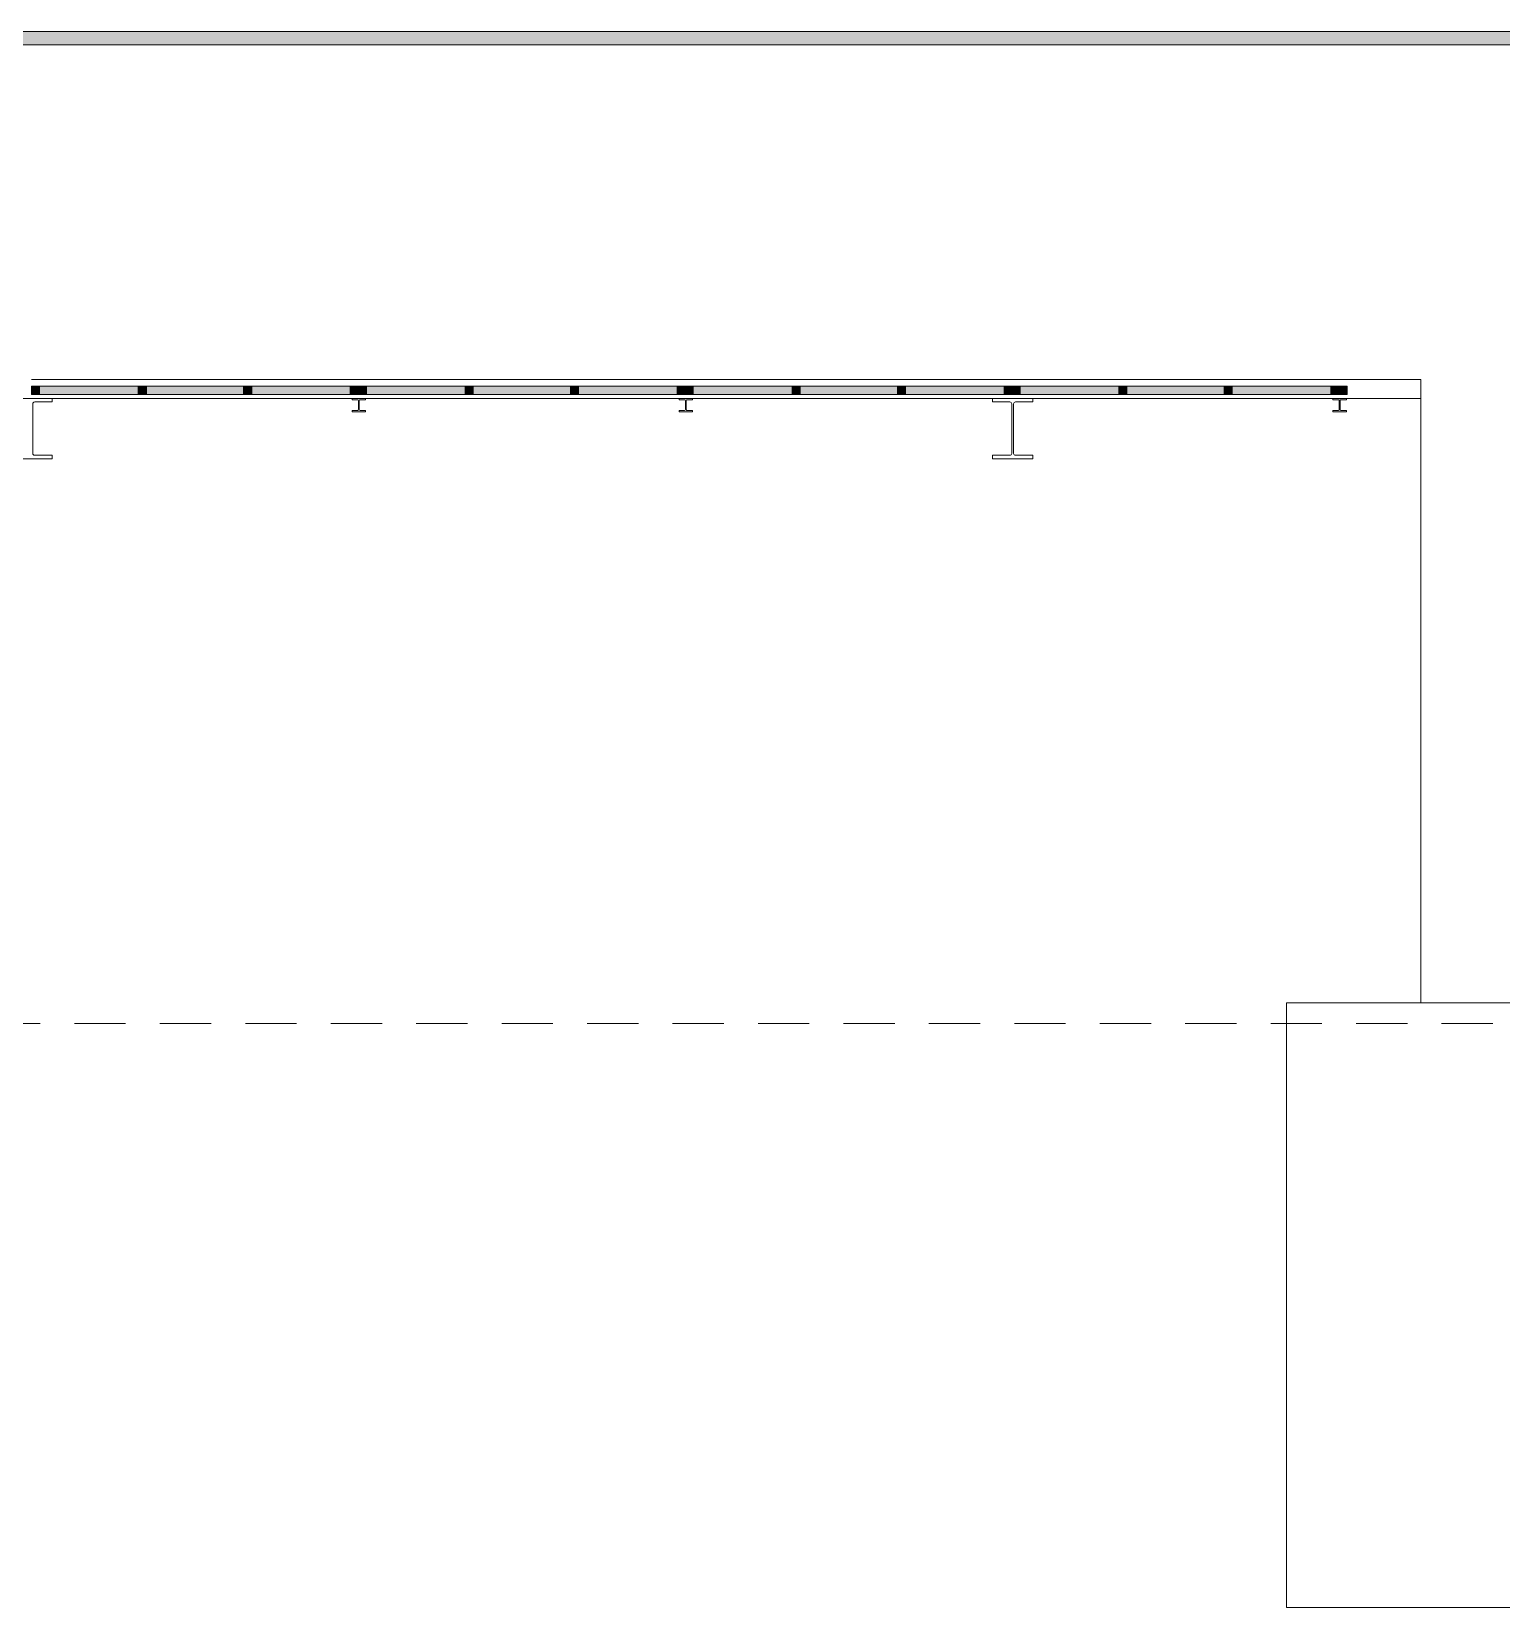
# Model space of a CAD drawing. Header units: inches. Extents: x 57357 to 155319, y 32663 to 109116.
# Drawn here: x 86844 to 97785, y 89058 to 100789 of the extents above; entities that cross this region are included whole.
import ezdxf

# ---------------------------------------------------------------- set-up
doc = ezdxf.new("R2010")
doc.units = ezdxf.units.IN
doc.header["$LTSCALE"] = 300
doc.header["$MEASUREMENT"] = 0
doc.linetypes.add('Strichlinie__lang', pattern=[2.12, 1.27, -0.85])
doc.linetypes.add('Wipeout_Contour', pattern=[1.01, 0.01, -1])
doc.layers.add('Grundebene', color=7, linetype='Continuous')

# ---------------------------------------------------------------- blocks, each defined once
blk = doc.blocks.new('Color_Area-4B5')
at = {"layer": 'Grundebene', "true_color": 0xffffff, "transparency": 33554687}
blk.add_hatch(color=7, dxfattribs=at).paths.add_polyline_path([(86844, 98088), (86844, 98148), (86904, 98148), (86904, 98088)], flags=0)
at = {"layer": 'Grundebene', "color": 18, "linetype": 'Wipeout_Contour', "lineweight": 13, "true_color": 0x000000}
for p, q in [((86844, 98088), (86844, 98148)), ((86844, 98148), (86904, 98148)), ((86904, 98088), (86844, 98088)), ((86904, 98148), (86904, 98088))]:
    blk.add_line(p, q, dxfattribs=at)
blk = doc.blocks.new('Color_Area-4BB')
at = {"layer": 'Grundebene', "true_color": 0xffffff, "transparency": 33554687}
blk.add_hatch(color=7, dxfattribs=at).paths.add_polyline_path([(89277, 98148), (89277, 98088), (89217, 98088), (89217, 98148)], flags=0)
at = {"layer": 'Grundebene', "color": 18, "linetype": 'Wipeout_Contour', "lineweight": 13, "true_color": 0x000000}
for p, q in [((89217, 98088), (89217, 98148)), ((89217, 98148), (89277, 98148)), ((89277, 98088), (89217, 98088)), ((89277, 98148), (89277, 98088))]:
    blk.add_line(p, q, dxfattribs=at)
blk = doc.blocks.new('Color_Area-4C1')
at = {"layer": 'Grundebene', "true_color": 0xffffff, "transparency": 33554687}
blk.add_hatch(color=7, dxfattribs=at).paths.add_polyline_path([(87639, 98088), (86904, 98088), (86904, 98148), (87639, 98148)], flags=0)
at = {"layer": 'Grundebene', "color": 18, "linetype": 'Wipeout_Contour', "lineweight": 13, "true_color": 0x000000}
for p, q in [((86904, 98088), (86904, 98148)), ((86904, 98148), (87639, 98148)), ((87639, 98088), (86904, 98088)), ((87639, 98148), (87639, 98088))]:
    blk.add_line(p, q, dxfattribs=at)
blk = doc.blocks.new('Color_Area-4C7')
at = {"layer": 'Grundebene', "true_color": 0xffffff, "transparency": 33554687}
blk.add_hatch(color=7, dxfattribs=at).paths.add_polyline_path([(87669, 98088), (87639, 98088), (87639, 98148), (87669, 98148)], flags=0)
at = {"layer": 'Grundebene', "color": 18, "linetype": 'Wipeout_Contour', "lineweight": 13, "true_color": 0x000000}
for p, q in [((87639, 98088), (87639, 98148)), ((87639, 98148), (87669, 98148)), ((87669, 98088), (87639, 98088)), ((87669, 98148), (87669, 98088))]:
    blk.add_line(p, q, dxfattribs=at)
blk = doc.blocks.new('Color_Area-4CD')
at = {"layer": 'Grundebene', "true_color": 0xffffff, "transparency": 33554687}
blk.add_hatch(color=7, dxfattribs=at).paths.add_polyline_path([(88423, 98088), (87699, 98088), (87699, 98148), (88423, 98148)], flags=0)
at = {"layer": 'Grundebene', "color": 18, "linetype": 'Wipeout_Contour', "lineweight": 13, "true_color": 0x000000}
for p, q in [((87699, 98088), (87699, 98148)), ((87699, 98148), (88423, 98148)), ((88423, 98088), (87699, 98088)), ((88423, 98148), (88423, 98088))]:
    blk.add_line(p, q, dxfattribs=at)
blk = doc.blocks.new('Color_Area-4D3')
at = {"layer": 'Grundebene', "true_color": 0xffffff, "transparency": 33554687}
blk.add_hatch(color=7, dxfattribs=at).paths.add_polyline_path([(87699, 98088), (87669, 98088), (87669, 98148), (87699, 98148)], flags=0)
at = {"layer": 'Grundebene', "color": 18, "linetype": 'Wipeout_Contour', "lineweight": 13, "true_color": 0x000000}
for p, q in [((87669, 98088), (87669, 98148)), ((87669, 98148), (87699, 98148)), ((87699, 98088), (87669, 98088)), ((87699, 98148), (87699, 98088))]:
    blk.add_line(p, q, dxfattribs=at)
blk = doc.blocks.new('Color_Area-4D9')
at = {"layer": 'Grundebene', "true_color": 0xffffff, "transparency": 33554687}
blk.add_hatch(color=7, dxfattribs=at).paths.add_polyline_path([(88453, 98088), (88423, 98088), (88423, 98148), (88453, 98148)], flags=0)
at = {"layer": 'Grundebene', "color": 18, "linetype": 'Wipeout_Contour', "lineweight": 13, "true_color": 0x000000}
for p, q in [((88423, 98088), (88423, 98148)), ((88423, 98148), (88453, 98148)), ((88453, 98088), (88423, 98088)), ((88453, 98148), (88453, 98088))]:
    blk.add_line(p, q, dxfattribs=at)
blk = doc.blocks.new('Color_Area-4DF')
at = {"layer": 'Grundebene', "true_color": 0xffffff, "transparency": 33554687}
blk.add_hatch(color=7, dxfattribs=at).paths.add_polyline_path([(89217, 98088), (88483, 98088), (88483, 98148), (89217, 98148)], flags=0)
at = {"layer": 'Grundebene', "color": 18, "linetype": 'Wipeout_Contour', "lineweight": 13, "true_color": 0x000000}
for p, q in [((88483, 98088), (88483, 98148)), ((88483, 98148), (89217, 98148)), ((89217, 98088), (88483, 98088)), ((89217, 98148), (89217, 98088))]:
    blk.add_line(p, q, dxfattribs=at)
blk = doc.blocks.new('Color_Area-4E5')
at = {"layer": 'Grundebene', "true_color": 0xffffff, "transparency": 33554687}
blk.add_hatch(color=7, dxfattribs=at).paths.add_polyline_path([(88483, 98088), (88453, 98088), (88453, 98148), (88483, 98148)], flags=0)
at = {"layer": 'Grundebene', "color": 18, "linetype": 'Wipeout_Contour', "lineweight": 13, "true_color": 0x000000}
for p, q in [((88453, 98088), (88453, 98148)), ((88453, 98148), (88483, 98148)), ((88483, 98088), (88453, 98088)), ((88483, 98148), (88483, 98088))]:
    blk.add_line(p, q, dxfattribs=at)
blk = doc.blocks.new('Color_Area-50B')
at = {"layer": 'Grundebene', "true_color": 0xffffff, "transparency": 33554687}
blk.add_hatch(color=7, dxfattribs=at).paths.add_polyline_path([(89277, 98088), (89277, 98148), (89337, 98148), (89337, 98088)], flags=0)
at = {"layer": 'Grundebene', "color": 18, "linetype": 'Wipeout_Contour', "lineweight": 13, "true_color": 0x000000}
for p, q in [((89277, 98088), (89277, 98148)), ((89277, 98148), (89337, 98148)), ((89337, 98088), (89277, 98088)), ((89337, 98148), (89337, 98088))]:
    blk.add_line(p, q, dxfattribs=at)
blk = doc.blocks.new('Color_Area-511')
at = {"layer": 'Grundebene', "true_color": 0xffffff, "transparency": 33554687}
blk.add_hatch(color=7, dxfattribs=at).paths.add_polyline_path([(91710, 98148), (91710, 98088), (91650, 98088), (91650, 98148)], flags=0)
at = {"layer": 'Grundebene', "color": 18, "linetype": 'Wipeout_Contour', "lineweight": 13, "true_color": 0x000000}
for p, q in [((91650, 98088), (91650, 98148)), ((91650, 98148), (91710, 98148)), ((91710, 98088), (91650, 98088)), ((91710, 98148), (91710, 98088))]:
    blk.add_line(p, q, dxfattribs=at)
blk = doc.blocks.new('Color_Area-517')
at = {"layer": 'Grundebene', "true_color": 0xffffff, "transparency": 33554687}
blk.add_hatch(color=7, dxfattribs=at).paths.add_polyline_path([(90072, 98088), (89337, 98088), (89337, 98148), (90072, 98148)], flags=0)
at = {"layer": 'Grundebene', "color": 18, "linetype": 'Wipeout_Contour', "lineweight": 13, "true_color": 0x000000}
for p, q in [((89337, 98088), (89337, 98148)), ((89337, 98148), (90072, 98148)), ((90072, 98088), (89337, 98088)), ((90072, 98148), (90072, 98088))]:
    blk.add_line(p, q, dxfattribs=at)
blk = doc.blocks.new('Color_Area-51D')
at = {"layer": 'Grundebene', "true_color": 0xffffff, "transparency": 33554687}
blk.add_hatch(color=7, dxfattribs=at).paths.add_polyline_path([(90102, 98088), (90072, 98088), (90072, 98148), (90102, 98148)], flags=0)
at = {"layer": 'Grundebene', "color": 18, "linetype": 'Wipeout_Contour', "lineweight": 13, "true_color": 0x000000}
for p, q in [((90072, 98088), (90072, 98148)), ((90072, 98148), (90102, 98148)), ((90102, 98088), (90072, 98088)), ((90102, 98148), (90102, 98088))]:
    blk.add_line(p, q, dxfattribs=at)
blk = doc.blocks.new('Color_Area-523')
at = {"layer": 'Grundebene', "true_color": 0xffffff, "transparency": 33554687}
blk.add_hatch(color=7, dxfattribs=at).paths.add_polyline_path([(90856, 98088), (90132, 98088), (90132, 98148), (90856, 98148)], flags=0)
at = {"layer": 'Grundebene', "color": 18, "linetype": 'Wipeout_Contour', "lineweight": 13, "true_color": 0x000000}
for p, q in [((90132, 98088), (90132, 98148)), ((90132, 98148), (90856, 98148)), ((90856, 98088), (90132, 98088)), ((90856, 98148), (90856, 98088))]:
    blk.add_line(p, q, dxfattribs=at)
blk = doc.blocks.new('Color_Area-529')
at = {"layer": 'Grundebene', "true_color": 0xffffff, "transparency": 33554687}
blk.add_hatch(color=7, dxfattribs=at).paths.add_polyline_path([(90132, 98088), (90102, 98088), (90102, 98148), (90132, 98148)], flags=0)
at = {"layer": 'Grundebene', "color": 18, "linetype": 'Wipeout_Contour', "lineweight": 13, "true_color": 0x000000}
for p, q in [((90102, 98088), (90102, 98148)), ((90102, 98148), (90132, 98148)), ((90132, 98088), (90102, 98088)), ((90132, 98148), (90132, 98088))]:
    blk.add_line(p, q, dxfattribs=at)
blk = doc.blocks.new('Color_Area-52F')
at = {"layer": 'Grundebene', "true_color": 0xffffff, "transparency": 33554687}
blk.add_hatch(color=7, dxfattribs=at).paths.add_polyline_path([(90886, 98088), (90856, 98088), (90856, 98148), (90886, 98148)], flags=0)
at = {"layer": 'Grundebene', "color": 18, "linetype": 'Wipeout_Contour', "lineweight": 13, "true_color": 0x000000}
for p, q in [((90856, 98088), (90856, 98148)), ((90856, 98148), (90886, 98148)), ((90886, 98088), (90856, 98088)), ((90886, 98148), (90886, 98088))]:
    blk.add_line(p, q, dxfattribs=at)
blk = doc.blocks.new('Color_Area-535')
at = {"layer": 'Grundebene', "true_color": 0xffffff, "transparency": 33554687}
blk.add_hatch(color=7, dxfattribs=at).paths.add_polyline_path([(91650, 98088), (90916, 98088), (90916, 98148), (91650, 98148)], flags=0)
at = {"layer": 'Grundebene', "color": 18, "linetype": 'Wipeout_Contour', "lineweight": 13, "true_color": 0x000000}
for p, q in [((90916, 98088), (90916, 98148)), ((90916, 98148), (91650, 98148)), ((91650, 98088), (90916, 98088)), ((91650, 98148), (91650, 98088))]:
    blk.add_line(p, q, dxfattribs=at)
blk = doc.blocks.new('Color_Area-53B')
at = {"layer": 'Grundebene', "true_color": 0xffffff, "transparency": 33554687}
blk.add_hatch(color=7, dxfattribs=at).paths.add_polyline_path([(90916, 98088), (90886, 98088), (90886, 98148), (90916, 98148)], flags=0)
at = {"layer": 'Grundebene', "color": 18, "linetype": 'Wipeout_Contour', "lineweight": 13, "true_color": 0x000000}
for p, q in [((90886, 98088), (90886, 98148)), ((90886, 98148), (90916, 98148)), ((90916, 98088), (90886, 98088)), ((90916, 98148), (90916, 98088))]:
    blk.add_line(p, q, dxfattribs=at)
blk = doc.blocks.new('Color_Area-561')
at = {"layer": 'Grundebene', "true_color": 0xffffff, "transparency": 33554687}
blk.add_hatch(color=7, dxfattribs=at).paths.add_polyline_path([(91710, 98088), (91710, 98148), (91770, 98148), (91770, 98088)], flags=0)
at = {"layer": 'Grundebene', "color": 18, "linetype": 'Wipeout_Contour', "lineweight": 13, "true_color": 0x000000}
for p, q in [((91710, 98088), (91710, 98148)), ((91710, 98148), (91770, 98148)), ((91770, 98088), (91710, 98088)), ((91770, 98148), (91770, 98088))]:
    blk.add_line(p, q, dxfattribs=at)
blk = doc.blocks.new('Color_Area-567')
at = {"layer": 'Grundebene', "true_color": 0xffffff, "transparency": 33554687}
blk.add_hatch(color=7, dxfattribs=at).paths.add_polyline_path([(94143, 98148), (94143, 98088), (94083, 98088), (94083, 98148)], flags=0)
at = {"layer": 'Grundebene', "color": 18, "linetype": 'Wipeout_Contour', "lineweight": 13, "true_color": 0x000000}
for p, q in [((94083, 98088), (94083, 98148)), ((94083, 98148), (94143, 98148)), ((94143, 98088), (94083, 98088)), ((94143, 98148), (94143, 98088))]:
    blk.add_line(p, q, dxfattribs=at)
blk = doc.blocks.new('Color_Area-56D')
at = {"layer": 'Grundebene', "true_color": 0xffffff, "transparency": 33554687}
blk.add_hatch(color=7, dxfattribs=at).paths.add_polyline_path([(92505, 98088), (91770, 98088), (91770, 98148), (92505, 98148)], flags=0)
at = {"layer": 'Grundebene', "color": 18, "linetype": 'Wipeout_Contour', "lineweight": 13, "true_color": 0x000000}
for p, q in [((91770, 98088), (91770, 98148)), ((91770, 98148), (92505, 98148)), ((92505, 98088), (91770, 98088)), ((92505, 98148), (92505, 98088))]:
    blk.add_line(p, q, dxfattribs=at)
blk = doc.blocks.new('Color_Area-573')
at = {"layer": 'Grundebene', "true_color": 0xffffff, "transparency": 33554687}
blk.add_hatch(color=7, dxfattribs=at).paths.add_polyline_path([(92535, 98088), (92505, 98088), (92505, 98148), (92535, 98148)], flags=0)
at = {"layer": 'Grundebene', "color": 18, "linetype": 'Wipeout_Contour', "lineweight": 13, "true_color": 0x000000}
for p, q in [((92505, 98088), (92505, 98148)), ((92505, 98148), (92535, 98148)), ((92535, 98088), (92505, 98088)), ((92535, 98148), (92535, 98088))]:
    blk.add_line(p, q, dxfattribs=at)
blk = doc.blocks.new('Color_Area-579')
at = {"layer": 'Grundebene', "true_color": 0xffffff, "transparency": 33554687}
blk.add_hatch(color=7, dxfattribs=at).paths.add_polyline_path([(93289, 98088), (92565, 98088), (92565, 98148), (93289, 98148)], flags=0)
at = {"layer": 'Grundebene', "color": 18, "linetype": 'Wipeout_Contour', "lineweight": 13, "true_color": 0x000000}
for p, q in [((92565, 98088), (92565, 98148)), ((92565, 98148), (93289, 98148)), ((93289, 98088), (92565, 98088)), ((93289, 98148), (93289, 98088))]:
    blk.add_line(p, q, dxfattribs=at)
blk = doc.blocks.new('Color_Area-57F')
at = {"layer": 'Grundebene', "true_color": 0xffffff, "transparency": 33554687}
blk.add_hatch(color=7, dxfattribs=at).paths.add_polyline_path([(92565, 98088), (92535, 98088), (92535, 98148), (92565, 98148)], flags=0)
at = {"layer": 'Grundebene', "color": 18, "linetype": 'Wipeout_Contour', "lineweight": 13, "true_color": 0x000000}
for p, q in [((92535, 98088), (92535, 98148)), ((92535, 98148), (92565, 98148)), ((92565, 98088), (92535, 98088)), ((92565, 98148), (92565, 98088))]:
    blk.add_line(p, q, dxfattribs=at)
blk = doc.blocks.new('Color_Area-585')
at = {"layer": 'Grundebene', "true_color": 0xffffff, "transparency": 33554687}
blk.add_hatch(color=7, dxfattribs=at).paths.add_polyline_path([(93319, 98088), (93289, 98088), (93289, 98148), (93319, 98148)], flags=0)
at = {"layer": 'Grundebene', "color": 18, "linetype": 'Wipeout_Contour', "lineweight": 13, "true_color": 0x000000}
for p, q in [((93289, 98088), (93289, 98148)), ((93289, 98148), (93319, 98148)), ((93319, 98088), (93289, 98088)), ((93319, 98148), (93319, 98088))]:
    blk.add_line(p, q, dxfattribs=at)
blk = doc.blocks.new('Color_Area-58B')
at = {"layer": 'Grundebene', "true_color": 0xffffff, "transparency": 33554687}
blk.add_hatch(color=7, dxfattribs=at).paths.add_polyline_path([(94083, 98088), (93349, 98088), (93349, 98148), (94083, 98148)], flags=0)
at = {"layer": 'Grundebene', "color": 18, "linetype": 'Wipeout_Contour', "lineweight": 13, "true_color": 0x000000}
for p, q in [((93349, 98088), (93349, 98148)), ((93349, 98148), (94083, 98148)), ((94083, 98088), (93349, 98088)), ((94083, 98148), (94083, 98088))]:
    blk.add_line(p, q, dxfattribs=at)
blk = doc.blocks.new('Color_Area-591')
at = {"layer": 'Grundebene', "true_color": 0xffffff, "transparency": 33554687}
blk.add_hatch(color=7, dxfattribs=at).paths.add_polyline_path([(93349, 98088), (93319, 98088), (93319, 98148), (93349, 98148)], flags=0)
at = {"layer": 'Grundebene', "color": 18, "linetype": 'Wipeout_Contour', "lineweight": 13, "true_color": 0x000000}
for p, q in [((93319, 98088), (93319, 98148)), ((93319, 98148), (93349, 98148)), ((93349, 98088), (93319, 98088)), ((93349, 98148), (93349, 98088))]:
    blk.add_line(p, q, dxfattribs=at)
blk = doc.blocks.new('Color_Area-5B7')
at = {"layer": 'Grundebene', "true_color": 0xffffff, "transparency": 33554687}
blk.add_hatch(color=7, dxfattribs=at).paths.add_polyline_path([(94143, 98088), (94143, 98148), (94203, 98148), (94203, 98088)], flags=0)
at = {"layer": 'Grundebene', "color": 18, "linetype": 'Wipeout_Contour', "lineweight": 13, "true_color": 0x000000}
for p, q in [((94143, 98088), (94143, 98148)), ((94143, 98148), (94203, 98148)), ((94203, 98088), (94143, 98088)), ((94203, 98148), (94203, 98088))]:
    blk.add_line(p, q, dxfattribs=at)
blk = doc.blocks.new('Color_Area-5BD')
at = {"layer": 'Grundebene', "true_color": 0xffffff, "transparency": 33554687}
blk.add_hatch(color=7, dxfattribs=at).paths.add_polyline_path([(96576, 98148), (96576, 98088), (96516, 98088), (96516, 98148)], flags=0)
at = {"layer": 'Grundebene', "color": 18, "linetype": 'Wipeout_Contour', "lineweight": 13, "true_color": 0x000000}
for p, q in [((96516, 98088), (96516, 98148)), ((96516, 98148), (96576, 98148)), ((96576, 98088), (96516, 98088)), ((96576, 98148), (96576, 98088))]:
    blk.add_line(p, q, dxfattribs=at)
blk = doc.blocks.new('Color_Area-5C3')
at = {"layer": 'Grundebene', "true_color": 0xffffff, "transparency": 33554687}
blk.add_hatch(color=7, dxfattribs=at).paths.add_polyline_path([(94938, 98088), (94203, 98088), (94203, 98148), (94938, 98148)], flags=0)
at = {"layer": 'Grundebene', "color": 18, "linetype": 'Wipeout_Contour', "lineweight": 13, "true_color": 0x000000}
for p, q in [((94203, 98088), (94203, 98148)), ((94203, 98148), (94938, 98148)), ((94938, 98088), (94203, 98088)), ((94938, 98148), (94938, 98088))]:
    blk.add_line(p, q, dxfattribs=at)
blk = doc.blocks.new('Color_Area-5C9')
at = {"layer": 'Grundebene', "true_color": 0xffffff, "transparency": 33554687}
blk.add_hatch(color=7, dxfattribs=at).paths.add_polyline_path([(94968, 98088), (94938, 98088), (94938, 98148), (94968, 98148)], flags=0)
at = {"layer": 'Grundebene', "color": 18, "linetype": 'Wipeout_Contour', "lineweight": 13, "true_color": 0x000000}
for p, q in [((94938, 98088), (94938, 98148)), ((94938, 98148), (94968, 98148)), ((94968, 98088), (94938, 98088)), ((94968, 98148), (94968, 98088))]:
    blk.add_line(p, q, dxfattribs=at)
blk = doc.blocks.new('Color_Area-5CF')
at = {"layer": 'Grundebene', "true_color": 0xffffff, "transparency": 33554687}
blk.add_hatch(color=7, dxfattribs=at).paths.add_polyline_path([(95722, 98088), (94998, 98088), (94998, 98148), (95722, 98148)], flags=0)
at = {"layer": 'Grundebene', "color": 18, "linetype": 'Wipeout_Contour', "lineweight": 13, "true_color": 0x000000}
for p, q in [((94998, 98088), (94998, 98148)), ((94998, 98148), (95722, 98148)), ((95722, 98088), (94998, 98088)), ((95722, 98148), (95722, 98088))]:
    blk.add_line(p, q, dxfattribs=at)
blk = doc.blocks.new('Color_Area-5D5')
at = {"layer": 'Grundebene', "true_color": 0xffffff, "transparency": 33554687}
blk.add_hatch(color=7, dxfattribs=at).paths.add_polyline_path([(94998, 98088), (94968, 98088), (94968, 98148), (94998, 98148)], flags=0)
at = {"layer": 'Grundebene', "color": 18, "linetype": 'Wipeout_Contour', "lineweight": 13, "true_color": 0x000000}
for p, q in [((94968, 98088), (94968, 98148)), ((94968, 98148), (94998, 98148)), ((94998, 98088), (94968, 98088)), ((94998, 98148), (94998, 98088))]:
    blk.add_line(p, q, dxfattribs=at)
blk = doc.blocks.new('Color_Area-5DB')
at = {"layer": 'Grundebene', "true_color": 0xffffff, "transparency": 33554687}
blk.add_hatch(color=7, dxfattribs=at).paths.add_polyline_path([(95752, 98088), (95722, 98088), (95722, 98148), (95752, 98148)], flags=0)
at = {"layer": 'Grundebene', "color": 18, "linetype": 'Wipeout_Contour', "lineweight": 13, "true_color": 0x000000}
for p, q in [((95722, 98088), (95722, 98148)), ((95722, 98148), (95752, 98148)), ((95752, 98088), (95722, 98088)), ((95752, 98148), (95752, 98088))]:
    blk.add_line(p, q, dxfattribs=at)
blk = doc.blocks.new('Color_Area-5E1')
at = {"layer": 'Grundebene', "true_color": 0xffffff, "transparency": 33554687}
blk.add_hatch(color=7, dxfattribs=at).paths.add_polyline_path([(96516, 98088), (95782, 98088), (95782, 98148), (96516, 98148)], flags=0)
at = {"layer": 'Grundebene', "color": 18, "linetype": 'Wipeout_Contour', "lineweight": 13, "true_color": 0x000000}
for p, q in [((95782, 98088), (95782, 98148)), ((95782, 98148), (96516, 98148)), ((96516, 98088), (95782, 98088)), ((96516, 98148), (96516, 98088))]:
    blk.add_line(p, q, dxfattribs=at)
blk = doc.blocks.new('Color_Area-5E7')
at = {"layer": 'Grundebene', "true_color": 0xffffff, "transparency": 33554687}
blk.add_hatch(color=7, dxfattribs=at).paths.add_polyline_path([(95782, 98088), (95752, 98088), (95752, 98148), (95782, 98148)], flags=0)
at = {"layer": 'Grundebene', "color": 18, "linetype": 'Wipeout_Contour', "lineweight": 13, "true_color": 0x000000}
for p, q in [((95752, 98088), (95752, 98148)), ((95752, 98148), (95782, 98148)), ((95782, 98088), (95752, 98088)), ((95782, 98148), (95782, 98088))]:
    blk.add_line(p, q, dxfattribs=at)
blk = doc.blocks.new('Color_Area-60F')
at = {"layer": 'Grundebene', "true_color": 0xffffff, "transparency": 33554687}
blk.add_hatch(color=7, dxfattribs=at).paths.add_polyline_path([(96576, 98088), (96576, 98148), (96636, 98148), (96636, 98088)], flags=0)
at = {"layer": 'Grundebene', "color": 18, "linetype": 'Wipeout_Contour', "lineweight": 13, "true_color": 0x000000}
for p, q in [((96576, 98088), (96576, 98148)), ((96576, 98148), (96636, 98148)), ((96636, 98088), (96576, 98088)), ((96636, 98148), (96636, 98088))]:
    blk.add_line(p, q, dxfattribs=at)

msp = doc.modelspace()

# ---------------------------------------------------------------- hatches: boundary and pattern name
at = {"layer": 'Grundebene', "true_color": 0x000000, "transparency": 33554687}
msp.add_hatch(color=18, dxfattribs=at).paths.add_polyline_path([(79344, 100789), (107424, 100789), (107424, 100689), (79444, 100689)], flags=0)

# ---------------------------------------------------------------- linework, layer by layer
at = {"layer": 'Grundebene', "color": 18, "linetype": 'Continuous', "lineweight": 13, "true_color": 0x000000}
for p, q in [((107424, 100789), (79344, 100789)), ((79444, 100689), (107424, 100689)), ((86844, 98198), (89277, 98198)), ((89277, 98198), (91710, 98198)), ((91710, 98198), (94143, 98198)), ((94143, 98198), (96576, 98198)), ((96576, 98198), (97185, 98198)), ((97185, 98058), (97185, 98198)), ((86844, 98148), (86904, 98148)), ((86844, 98088), (86844, 98148)), ((86904, 98088), (86844, 98088)), ((86904, 98148), (86904, 98088)), ((86904, 98148), (87639, 98148)), ((87639, 98088), (86904, 98088)), ((87639, 98088), (87639, 98148)), ((87639, 98148), (87669, 98148)), ((87669, 98088), (87639, 98088)), ((87669, 98148), (87669, 98088)), ((87669, 98088), (87669, 98148)), ((87669, 98148), (87699, 98148)), ((87699, 98088), (87669, 98088)), ((87699, 98148), (88423, 98148)), ((87699, 98148), (87699, 98088)), ((88423, 98088), (87699, 98088)), ((88423, 98088), (88423, 98148)), ((88423, 98148), (88453, 98148)), ((88453, 98088), (88423, 98088)), ((88453, 98148), (88453, 98088)), ((88453, 98088), (88453, 98148)), ((88453, 98148), (88483, 98148)), ((88483, 98088), (88453, 98088)), ((88483, 98148), (89217, 98148)), ((88483, 98148), (88483, 98088)), ((89217, 98088), (88483, 98088)), ((89217, 98088), (89217, 98148)), ((89217, 98148), (89277, 98148)), ((89277, 98088), (89217, 98088)), ((89277, 98088), (89277, 98148)), ((89277, 98148), (89337, 98148)), ((89277, 98088), (89277, 98148)), ((89337, 98088), (89277, 98088)), ((89337, 98148), (89337, 98088)), ((89337, 98148), (90072, 98148)), ((90072, 98088), (89337, 98088)), ((90072, 98088), (90072, 98148)), ((90072, 98148), (90102, 98148)), ((90102, 98088), (90072, 98088)), ((90102, 98148), (90102, 98088)), ((90102, 98088), (90102, 98148)), ((90102, 98148), (90132, 98148)), ((90132, 98088), (90102, 98088)), ((90132, 98148), (90856, 98148)), ((90132, 98148), (90132, 98088)), ((90856, 98088), (90132, 98088)), ((90856, 98088), (90856, 98148)), ((90856, 98148), (90886, 98148)), ((90886, 98088), (90856, 98088)), ((90886, 98148), (90886, 98088)), ((90886, 98088), (90886, 98148)), ((90886, 98148), (90916, 98148)), ((90916, 98088), (90886, 98088)), ((90916, 98148), (91650, 98148)), ((90916, 98148), (90916, 98088)), ((91650, 98088), (90916, 98088)), ((91650, 98088), (91650, 98148)), ((91650, 98148), (91710, 98148)), ((91710, 98088), (91650, 98088)), ((91710, 98088), (91710, 98148)), ((91710, 98148), (91770, 98148)), ((91710, 98088), (91710, 98148)), ((91770, 98088), (91710, 98088)), ((91770, 98148), (91770, 98088)), ((91770, 98148), (92505, 98148)), ((92505, 98088), (91770, 98088)), ((92505, 98088), (92505, 98148)), ((92505, 98148), (92535, 98148)), ((92535, 98088), (92505, 98088)), ((92535, 98148), (92535, 98088)), ((92535, 98088), (92535, 98148)), ((92535, 98148), (92565, 98148)), ((92565, 98088), (92535, 98088)), ((92565, 98148), (93289, 98148)), ((92565, 98148), (92565, 98088)), ((93289, 98088), (92565, 98088)), ((93289, 98088), (93289, 98148)), ((93289, 98148), (93319, 98148)), ((93319, 98088), (93289, 98088)), ((93319, 98148), (93319, 98088)), ((93319, 98088), (93319, 98148)), ((93319, 98148), (93349, 98148)), ((93349, 98088), (93319, 98088)), ((93349, 98148), (94083, 98148)), ((93349, 98148), (93349, 98088)), ((94083, 98088), (93349, 98088)), ((94083, 98088), (94083, 98148)), ((94083, 98148), (94143, 98148)), ((94143, 98088), (94083, 98088)), ((94143, 98088), (94143, 98148)), ((94143, 98148), (94203, 98148)), ((94143, 98088), (94143, 98148)), ((94203, 98088), (94143, 98088)), ((94203, 98148), (94203, 98088)), ((94203, 98148), (94938, 98148)), ((94938, 98088), (94203, 98088)), ((94938, 98088), (94938, 98148)), ((94938, 98148), (94968, 98148)), ((94968, 98088), (94938, 98088)), ((94968, 98148), (94968, 98088)), ((94968, 98088), (94968, 98148)), ((94968, 98148), (94998, 98148)), ((94998, 98088), (94968, 98088)), ((94998, 98148), (95722, 98148)), ((94998, 98148), (94998, 98088)), ((95722, 98088), (94998, 98088)), ((95722, 98088), (95722, 98148)), ((95722, 98148), (95752, 98148)), ((95752, 98088), (95722, 98088)), ((95752, 98148), (95752, 98088)), ((95752, 98088), (95752, 98148)), ((95752, 98148), (95782, 98148)), ((95782, 98088), (95752, 98088)), ((95782, 98148), (96516, 98148)), ((95782, 98148), (95782, 98088)), ((96516, 98088), (95782, 98088)), ((96516, 98088), (96516, 98148)), ((96516, 98148), (96576, 98148)), ((96576, 98088), (96516, 98088)), ((96576, 98088), (96576, 98148)), ((96576, 98148), (96636, 98148)), ((96576, 98088), (96576, 98148)), ((96636, 98088), (96576, 98088)), ((96636, 98148), (96636, 98088)), ((86997, 98058), (86697, 98058)), ((86844, 98058), (89277, 98058)), ((86854, 97648), (86854, 98018)), ((86868, 98032), (86997, 98032)), ((86997, 98032), (86997, 98058)), ((89331, 98058), (89231, 98058)), ((89231, 98058), (89231, 98048)), ((89231, 98048), (89272, 98048)), ((89272, 97968), (89231, 97968)), ((89231, 97968), (89231, 97958)), ((89231, 97958), (89331, 97958)), ((89277, 98058), (91710, 98058)), ((89278, 98042), (89278, 97974)), ((89284, 97974), (89284, 98042)), ((89290, 98048), (89331, 98048)), ((89331, 97968), (89290, 97968)), ((89331, 98048), (89331, 98058)), ((89331, 97958), (89331, 97968)), ((91764, 98058), (91664, 98058)), ((91664, 98058), (91664, 98048)), ((91664, 98048), (91705, 98048)), ((91705, 97968), (91664, 97968)), ((91664, 97968), (91664, 97958)), ((91664, 97958), (91764, 97958)), ((91710, 98058), (94143, 98058)), ((91711, 98042), (91711, 97974)), ((91717, 97974), (91717, 98042)), ((91723, 98048), (91764, 98048)), ((91764, 97968), (91723, 97968)), ((91764, 98048), (91764, 98058)), ((91764, 97958), (91764, 97968)), ((94297, 98058), (93997, 98058)), ((93997, 98058), (93997, 98032)), ((93997, 98032), (94126, 98032)), ((94140, 98018), (94140, 97648)), ((94143, 98058), (96576, 98058)), ((94154, 97648), (94154, 98018)), ((94168, 98032), (94297, 98032)), ((94297, 98032), (94297, 98058)), ((96631, 98058), (96531, 98058)), ((96531, 98058), (96531, 98048)), ((96531, 98048), (96572, 98048)), ((96572, 97968), (96531, 97968)), ((96531, 97968), (96531, 97958)), ((96531, 97958), (96631, 97958)), ((96576, 98058), (97185, 98058)), ((96578, 98042), (96578, 97974)), ((96584, 97974), (96584, 98042)), ((96590, 98048), (96631, 98048)), ((96631, 97968), (96590, 97968)), ((96631, 98048), (96631, 98058)), ((96631, 97958), (96631, 97968)), ((97185, 98058), (97185, 93558)), ((86697, 97608), (86997, 97608)), ((86997, 97634), (86868, 97634)), ((86997, 97608), (86997, 97634)), ((94126, 97634), (93997, 97634)), ((93997, 97634), (93997, 97608)), ((93997, 97608), (94297, 97608)), ((94297, 97634), (94168, 97634)), ((94297, 97608), (94297, 97634)), ((97185, 93558), (96185, 93558)), ((96185, 93558), (96185, 89058)), ((97185, 93558), (98385, 93558)), ((102085, 89058), (96185, 89058))]:
    msp.add_line(p, q, dxfattribs=at)
at = {"layer": 'Grundebene', "color": 18, "linetype": 'Strichlinie__lang', "lineweight": 13, "true_color": 0x000000}
msp.add_line((137789, 93405), (64864, 93405), dxfattribs=at)
at = {"layer": 'Grundebene', "color": 18, "linetype": 'Wipeout_Contour', "lineweight": 13, "true_color": 0x000000}
for points in [[(86844, 98148), (86904, 98148), (86904, 98088), (86844, 98088), (86844, 98148)], [(86904, 98088), (86904, 98148), (87639, 98148), (87639, 98088), (86904, 98088)], [(87639, 98088), (87639, 98148), (87669, 98148), (87669, 98088), (87639, 98088)], [(87669, 98088), (87669, 98148), (87699, 98148), (87699, 98088), (87669, 98088)], [(87699, 98088), (87699, 98148), (88423, 98148), (88423, 98088), (87699, 98088)], [(88423, 98088), (88423, 98148), (88453, 98148), (88453, 98088), (88423, 98088)], [(88453, 98088), (88453, 98148), (88483, 98148), (88483, 98088), (88453, 98088)], [(88483, 98088), (88483, 98148), (89217, 98148), (89217, 98088), (88483, 98088)], [(89277, 98088), (89217, 98088), (89217, 98148), (89277, 98148), (89277, 98088)], [(89277, 98148), (89337, 98148), (89337, 98088), (89277, 98088), (89277, 98148)], [(89337, 98088), (89337, 98148), (90072, 98148), (90072, 98088), (89337, 98088)], [(90072, 98088), (90072, 98148), (90102, 98148), (90102, 98088), (90072, 98088)], [(90102, 98088), (90102, 98148), (90132, 98148), (90132, 98088), (90102, 98088)], [(90132, 98088), (90132, 98148), (90856, 98148), (90856, 98088), (90132, 98088)], [(90856, 98088), (90856, 98148), (90886, 98148), (90886, 98088), (90856, 98088)], [(90886, 98088), (90886, 98148), (90916, 98148), (90916, 98088), (90886, 98088)], [(90916, 98088), (90916, 98148), (91650, 98148), (91650, 98088), (90916, 98088)], [(91710, 98088), (91650, 98088), (91650, 98148), (91710, 98148), (91710, 98088)], [(91710, 98148), (91770, 98148), (91770, 98088), (91710, 98088), (91710, 98148)], [(91770, 98088), (91770, 98148), (92505, 98148), (92505, 98088), (91770, 98088)], [(92505, 98088), (92505, 98148), (92535, 98148), (92535, 98088), (92505, 98088)], [(92535, 98088), (92535, 98148), (92565, 98148), (92565, 98088), (92535, 98088)], [(92565, 98088), (92565, 98148), (93289, 98148), (93289, 98088), (92565, 98088)], [(93289, 98088), (93289, 98148), (93319, 98148), (93319, 98088), (93289, 98088)], [(93319, 98088), (93319, 98148), (93349, 98148), (93349, 98088), (93319, 98088)], [(93349, 98088), (93349, 98148), (94083, 98148), (94083, 98088), (93349, 98088)], [(94143, 98088), (94083, 98088), (94083, 98148), (94143, 98148), (94143, 98088)], [(94143, 98148), (94203, 98148), (94203, 98088), (94143, 98088), (94143, 98148)], [(94203, 98088), (94203, 98148), (94938, 98148), (94938, 98088), (94203, 98088)], [(94938, 98088), (94938, 98148), (94968, 98148), (94968, 98088), (94938, 98088)], [(94968, 98088), (94968, 98148), (94998, 98148), (94998, 98088), (94968, 98088)], [(94998, 98088), (94998, 98148), (95722, 98148), (95722, 98088), (94998, 98088)], [(95722, 98088), (95722, 98148), (95752, 98148), (95752, 98088), (95722, 98088)], [(95752, 98088), (95752, 98148), (95782, 98148), (95782, 98088), (95752, 98088)], [(95782, 98088), (95782, 98148), (96516, 98148), (96516, 98088), (95782, 98088)], [(96576, 98088), (96516, 98088), (96516, 98148), (96576, 98148), (96576, 98088)], [(96576, 98148), (96636, 98148), (96636, 98088), (96576, 98088), (96576, 98148)]]:
    msp.add_lwpolyline(points, dxfattribs=at)
at = {"layer": 'Grundebene', "color": 18, "linetype": 'Continuous', "lineweight": 13, "true_color": 0x000000}
for centre, radius, start, end in [((86868, 98018), 14, 90, 180), ((89272, 98042), 6, 360, 90), ((89272, 97974), 6, 270, 360), ((89290, 98042), 6, 90, 180), ((89290, 97974), 6, 180, 270), ((91705, 98042), 6, 360, 90), ((91705, 97974), 6, 270, 360), ((91723, 98042), 6, 90, 180), ((91723, 97974), 6, 180, 270), ((94126, 98018), 14, 360, 90), ((94168, 98018), 14, 90, 180), ((96572, 98042), 6, 360, 90), ((96572, 97974), 6, 270, 360), ((96590, 98042), 6, 90, 180), ((96590, 97974), 6, 180, 270), ((86868, 97648), 14, 180, 270), ((94126, 97648), 14, 270, 0), ((94168, 97648), 14, 180, 270)]:
    msp.add_arc(centre, radius, start, end, dxfattribs=at)

# ---------------------------------------------------------------- block references
at = {"layer": 'Grundebene'}
for name in ['Color_Area-4B5', 'Color_Area-4C1', 'Color_Area-4C7', 'Color_Area-4D3', 'Color_Area-4CD', 'Color_Area-4D9', 'Color_Area-4E5', 'Color_Area-4DF', 'Color_Area-4BB', 'Color_Area-50B', 'Color_Area-517', 'Color_Area-51D', 'Color_Area-529', 'Color_Area-523', 'Color_Area-52F', 'Color_Area-53B', 'Color_Area-535', 'Color_Area-511', 'Color_Area-561', 'Color_Area-56D', 'Color_Area-573', 'Color_Area-57F', 'Color_Area-579', 'Color_Area-585', 'Color_Area-591', 'Color_Area-58B', 'Color_Area-567', 'Color_Area-5B7', 'Color_Area-5C3', 'Color_Area-5C9', 'Color_Area-5D5', 'Color_Area-5CF', 'Color_Area-5DB', 'Color_Area-5E7', 'Color_Area-5E1', 'Color_Area-5BD', 'Color_Area-60F']:
    msp.add_blockref(name, (0, 0), dxfattribs=at)

doc.saveas('drawing.dxf')
